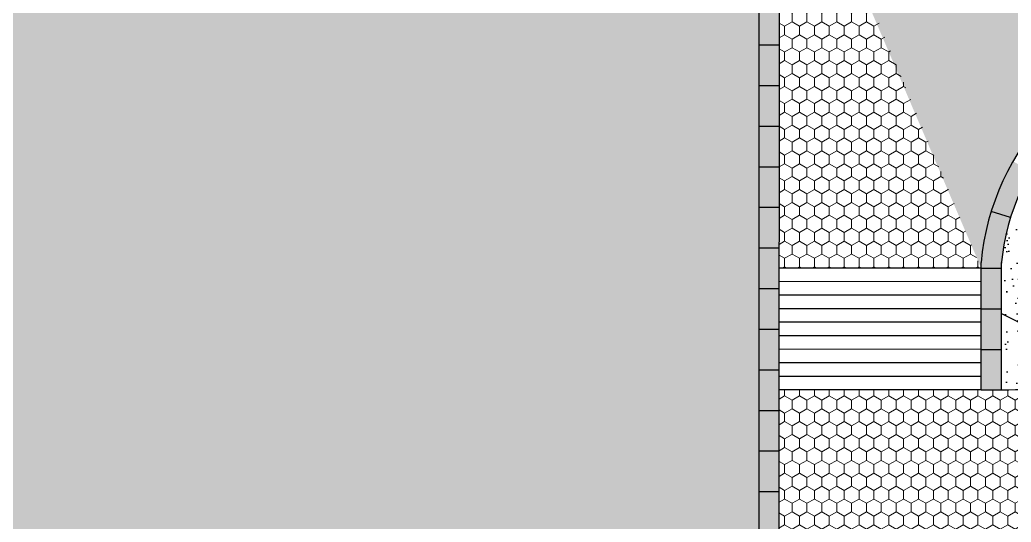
# Model space of a CAD drawing. Header units: millimetres. Extents: x -164772 to 106339, y -135449 to 107526.
# Drawn here: x -98295 to -68969, y -70787 to -55946 of the extents above; entities that cross this region are included whole.
import ezdxf

# ---------------------------------------------------------------- set-up
doc = ezdxf.new("R2010")
doc.units = ezdxf.units.MM
doc.layers.add('graas', color=7, linetype='Continuous', lineweight=25, true_color=0x83f83f)
doc.layers.add('hatch', color=7, linetype='Continuous', lineweight=9, true_color=0x4a4a4a)
doc.layers.add('paving', color=250, linetype='Continuous', lineweight=25)
doc.layers.add('project line', color=250, linetype='Continuous')
pattern_1 = [(127.5, (20086128.24877036, -35164892.04668546), (-734.1198559940135, -24.00046943976064), [0, -579.1200000000001, 0, -647.7, 0, -619.125]), (97.5, (20086128.24877036, -35164892.04668546), (-1075.237650852531, 674.284924707004), [0, -312.42, 0, -521.9699999999999, 0, -200.0249999999999]), (57.49999999999998, (20086128.24877036, -35165360.67668545), (-2.155777017818464, 1186.488555362187), [0, -190.5, 0, -685.8000000000001, 0, -895.3500000000001]), (47.49999999999999, (20086128.24877036, -35165360.67668545), (-334.3939848858243, 1145.334678708446), [0, -95.24999999999999, 0, -449.5799999999999, 0, -514.35])]
pattern_2 = [(90, (0, 0), (-219.9704516, 381), [254, -508]), (210, (0, 0), (-219.9704530418713, -380.9999991675352), [254, -508]), (150, (0, 0), (-439.9409046418711, 8.324647552006501e-07), [-508, 254])]

msp = doc.modelspace()

# ---------------------------------------------------------------- hatches: boundary and pattern name
at = {"layer": 'graas'}
h = msp.add_hatch(dxfattribs=at)
h.set_pattern_fill('AR-SAND', color=256, scale=15, angle=90, style=0)
h.set_pattern_definition(pattern_1)
edge = h.paths.add_edge_path()
edge.add_line((-117541.6754624641, -10484.3650465556), (-120764.0420367754, -10484.3650465556))
edge.add_arc((-120764.042036779, -15884.36504655373), 5399.999999997817, 449.9999999999613, 539.9999999999613)
edge.add_line((-126164.0420367767, -15884.36504655001), (-126164.0420367767, -56458.1640300461))
edge.add_arc((-69884.04130216574, -6884.365332434378), 74999.99999999459, 221.3749601396475, 264.9827554239192)
edge.add_line((-76443.20891168927, -81596.99693023921), (-76432.9826262222, -49483.91005262292))
edge.add_arc((-69884.04261841744, -6884.363285380374), 43100.00000000369, 228.0318661238865, 261.2601923559919, ccw=False)
edge.add_arc((-69884.04261840766, -6884.363285395275), 43099.99999999903, 190.6941902640249, 228.0318661238632, ccw=False)
edge.add_arc((-117541.6754624632, -15884.36504655467), 5399.999999998709, 370.6942259626604, 450.0000000000078)
h.paths.add_polyline_path([(-122660.9038956559, -30732.01980005293), (-125910.9038956559, -30732.01980005293), (-125910.9038956559, -21672.01980005526), (-122660.9038956559, -21672.01980005526)], flags=16)
h.paths.add_polyline_path([(-126161.4625406473, -20867.18276286261), (-126161.4625406473, -18628.4809431531), (-126161.4625406473, -18911.53934928165), (-126161.4625406473, -21328.48094315031)], flags=16)
h = msp.add_hatch(dxfattribs=at)
h.set_pattern_fill('AR-SAND', color=256, scale=15, angle=90, style=0)
h.set_pattern_definition(pattern_1)
edge = h.paths.add_edge_path()
edge.add_line((-126164.0420367767, -56458.16403004616), (-124993.3496268859, -62928.31358708687))
edge.add_arc((-69884.04130208518, -6884.365332509815), 78599.99999999859, 225.4817642141408, 226.2761104554386)
edge.add_line((-124211.0874349966, -63686.93621158363), (-121722.8257800527, -61085.29174383201))
edge.add_arc((-69884.04130219741, -6884.365332397125), 74999.99999999479, 221.3749601396839, 226.2761104555558, ccw=False)
edge = h.paths.add_edge_path()
edge.add_arc((-69884.04130218716, -6884.365332415286), 78599.99999999598, 226.2761104555394, 229.2017144324268)
edge.add_line((-121241.1203702649, -66385.71346499534), (-118888.8877411918, -63660.46087876761))
edge.add_arc((-69884.04130220253, -6884.365332400384), 74999.99999999495, 226.2761104555617, 229.2017144324428, ccw=False)
edge.add_line((-121722.8257800525, -61085.29174383912), (-124211.0874349964, -63686.93621158345))
edge = h.paths.add_edge_path()
edge.add_arc((-69883.8223249398, -6883.745513068936), 78600.61229194402, 229.2018888112227, 264.3925527227457)
edge.add_line((-77564.06564023653, -85108.23090790161), (-76452.71510137989, -112283.0367728753))
edge.add_line((-76452.71510138111, -112283.0367728751), (-76442.94325337006, -81596.99693022807))
edge.add_arc((-69883.81718893748, -6883.737833306617), 75000.62146151064, 229.2018980444936, 264.982828963741, ccw=False)
edge.add_line((-118888.8877411958, -63660.46087876796), (-121241.1203702652, -66385.71346499569))
h = msp.add_hatch(dxfattribs=at)
h.set_pattern_fill('AR-SAND', color=256, scale=15, angle=90, style=0)
h.set_pattern_definition([(127.5, (20086131.42996069, -35164892.85989393), (-734.1198559940135, -24.00046943976064), [0, -579.1200000000001, 0, -647.7, 0, -619.125]), (97.5, (20086131.42996069, -35164892.85989393), (-1075.237650852531, 674.284924707004), [0, -312.42, 0, -521.9699999999999, 0, -200.0249999999999]), (57.49999999999998, (20086131.42996069, -35165361.48989393), (-2.155777017818464, 1186.488555362187), [0, -190.5, 0, -685.8000000000001, 0, -895.3500000000001]), (47.49999999999999, (20086131.42996069, -35165361.48989393), (-334.3939848858243, 1145.334678708446), [0, -95.24999999999999, 0, -449.5799999999999, 0, -514.35])])
edge = h.paths.add_edge_path()
edge.add_line((-58433.0319895654, -58361.26445328812), (-58640.44768326687, -60806.97448639369))
edge.add_arc((-59184.94050035514, -62731.42962282566), 1999.999999999791, 276.10290720375815, 434.2020149211537, ccw=False)
edge.add_line((-58972.3114519895, -64720.09472479527), (-58984.91175197907, -64868.66921090092))
edge.add_arc((-69924.20366108397, -6709.19830168407), 59179.32209744002, 280.6523815043834, 281.6252557353335)
edge.add_line((-57998.9965628067, -64674.54656748702), (-57797.56512964579, -65653.62086145284))
edge.add_arc((-69929.59031754805, -6709.878420486539), 60179.32209743512, 281.6304156695924, 284.1768749982125)
edge.add_line((-55190.70601616688, -65056.39586289595), (-56165.54876002403, -61353.19416685212))
edge.add_arc((-62499.96794344885, -63798.64849372111), 6790.074613444938, 381.1094893187945, 413.2050473103185)
edge = h.paths.add_edge_path()
edge.add_line((-60746.77292645564, -57238.81461712574), (-63976.17284411743, -57173.66233782798))
edge.add_line((-63976.17284411732, -57173.66233782792), (-63613.74181149418, -58927.62789818931))
edge.add_arc((-62897.70378481438, -60795.0564896897), 2000.000000000327, -87.59494548117777, 110.9785865922318, ccw=False)
edge.add_line((-62813.77619645539, -62793.2947537377), (-62276.72697698111, -65392.31567188499))
edge.add_arc((-69924.20366184998, -6709.198301836806), 59179.3220974395, 277.4248384439818, 280.6523815051381)
edge.add_line((-58984.91175197884, -64868.66921090796), (-58972.31145198927, -64720.09472479504))
edge.add_arc((-59184.94050035327, -62731.42962282566), 1999.999999999999, 269.99999999954565, 276.10290720369983, ccw=False)
edge.add_arc((-59184.94050036864, -62731.42962282566), 2000, 90, 270, ccw=False)
edge.add_arc((-59184.94050035607, -62731.42962282566), 2000, 74.20201492113341, 90.00000000037448, ccw=False)
edge.add_line((-58640.44768326711, -60806.97448639381), (-58433.03198956563, -58361.26445329552))
edge.add_arc((-62499.96794346329, -63798.64849371785), 6790.074613444808, 413.2050473101666, 435.0367363575639)
edge = h.paths.add_edge_path()
edge.add_line((-68949.39902616739, -61674.98374489923), (-67855.53814971923, -63042.06213661791))
edge.add_arc((-65945.18766151583, -63634.14406694607), 1999.999999999995, 89.9999999999772, 162.7800313066361, ccw=False)
edge.add_arc((-65945.18766154144, -63634.14406694607), 2000, 274.5497128217678, 449.99999999923625, ccw=False)
edge.add_line((-65786.5395738937, -65627.84183348106), (-65698.81187456676, -65737.48159177614))
edge.add_arc((-69924.20366185278, -6709.198301843791), 59179.32209743979, 274.0943910816085, 277.424838443984)
edge.add_line((-62276.7269769812, -65392.31567189233), (-62813.77619645548, -62793.29475373776))
edge.add_arc((-62897.70378476083, -60795.05648968597), 1999.999999999999, 269.9999999983683, 272.4050545172944, ccw=False)
edge.add_arc((-62897.70378482369, -60795.05648968597), 2000, 110.9449635245559, 270.00000000016934, ccw=False)
edge.add_line((-63612.645819112, -58927.20802484495), (-63975.57114990741, -57170.85033496936))
edge.add_arc((-62499.96794344885, -63798.64849372856), 6790.074613444908, 102.5515356342103, 161.774351124713)
edge = h.paths.add_edge_path()
edge.add_arc((-62499.96794344792, -63798.64849371785), 6790.074613444996, 161.7743511247456, 174.4706600938763)
edge.add_line((-69258.44825391173, -63144.38772825473), (-69256.12455000951, -66879.3887949398))
edge.add_arc((-69893.56269578476, -6703.442764019552), 60179.32209742756, 270.6069061127367, 273.1422870182734)
edge.add_line((-66594.78706477051, -66792.28438575608), (-66649.28272360879, -65797.83559160221))
edge.add_arc((-69924.20367467197, -6709.198302546009), 59179.32209744604, 273.1371386257433, 273.17230825345274, ccw=False)
edge.add_arc((-69924.20366224999, -6709.198301873128), 59179.32209744005, 273.1371386136987, 274.0943910819944)
edge.add_line((-65698.81187456688, -65737.48159177597), (-65786.53957389017, -65627.84183348088))
edge.add_arc((-65945.18766153771, -63634.14406694607), 1999.999999999999, 270.0000000006595, 274.5497128217678, ccw=False)
edge.add_arc((-65945.18766151583, -63634.14406694607), 2000, 162.7800313066361, 270.0000000000228, ccw=False)
edge.add_line((-67855.53814971894, -63042.06213661791), (-68949.3990261671, -61674.98374489196))
h = msp.add_hatch(dxfattribs=at)
h.set_pattern_fill('GRASS,_O', color=256, scale=30, angle=90)
h.set_pattern_definition([(180, (20086128.24877036, -35164892.04668546), (-538.8149999999999, -538.8149999999999), [142.875, -934.755]), (135, (20086128.24877036, -35164892.04668546), (-538.8153672641492, -538.8153672641491), [142.875, -619.1249999999999]), (225, (20086128.24877036, -35164892.04668546), (538.8153672641491, -538.8153672641492), [142.875, -619.1249999999999])])
edge = h.paths.add_edge_path()
edge.add_arc((-121228.3073005046, -68930.59601866869), 1999.999999999994, 269.99999999998374, 395.9824219656813, ccw=False)
edge.add_arc((-121228.3073005055, -68930.59601866869), 2000, 90, 270, ccw=False)
edge.add_arc((-121228.3073005083, -68930.59601866869), 2000, 424.8009575196567, 449.9999999999186, ccw=False)
edge.add_arc((-69884.04130216994, -6884.365332427858), 78599.99999999686, 225.4817642142263, 230.0288919652892, ccw=False)
edge.add_line((-124993.349626886, -62928.3135870867), (-125320.0028408029, -72874.11171293231))
edge.add_arc((-123826.8641871091, -74204.7269694381), 1999.999999999961, 89.99999999995123, 138.2940698783971, ccw=False)
edge.add_arc((-123826.8641871072, -74204.7269694381), 2000, -90, 90, ccw=False)
edge.add_arc((-123826.8641871081, -74204.7269694381), 2000, 217.9437131259299, 270.0000000000228, ccw=False)
edge.add_line((-125404.0945745509, -75434.50105638518), (-126164.0420367766, -98573.05816700724))
edge.add_line((-126164.0420367767, -98573.05816700724), (-126164.0420367803, -78943.73527941976))
edge.add_line((-126164.0420367804, -78943.73527941988), (-126764.0420367753, -78742.50974099468))
edge.add_line((-126764.0420367753, -78742.50974099427), (-126764.0420367753, -98692.12925482147))
edge.add_arc((-69884.04130218018, -6884.365332422271), 107999.9999999942, 238.219489196425, 248.0028660197085)
edge.add_arc((-69884.04130213454, -6884.365332444157), 107999.9999999911, 248.0028660196817, 255.7523594206081)
edge.add_line((-96464.28636620128, -111562.398234921), (-95524.54629835136, -109961.6133622261))
edge.add_arc((-93956.07717189546, -108720.6844362374), 1999.999999999985, 90.00000000004559, 218.3500599600858, ccw=False)
edge.add_arc((-93956.07717189733, -108720.6844362374), 2000, -90, 90, ccw=False)
edge.add_arc((-93956.07717189546, -108720.6844362374), 2000, 218.3500599600858, 269.9999999999544, ccw=False)
edge.add_line((-95524.54629835142, -109961.6133622261), (-96464.2863661977, -111562.3982349138))
edge.add_arc((-69884.04130215364, -6884.365332429721), 107999.9999999915, 255.7523594206209, 258.2462911888987)
edge.add_arc((-69884.0413022044, -6884.365332744508), 107999.999999673, 258.2462911888911, 266.8313527590149)
edge.add_line((-75853.756531935, -114719.2506899666), (-75853.01352968258, -112386.038325909))
edge.add_line((-75853.01352968234, -112386.038325909), (-76453.01349926738, -112385.8472583016))
edge.add_line((-76453.01349926768, -112385.8472583019), (-77463.16685357333, -87591.34142727307))
edge.add_line((-77463.16685357298, -87591.34142727307), (-77629.30253026108, -85182.46726584075))
edge.add_line((-77629.3025302615, -85182.46726584058), (-79433.62670526802, -84902.0903609564))
edge.add_arc((-69884.04130197343, -6884.365332444157), 78599.99999999696, 261.7296846279803, 263.0215512914193, ccw=False)
edge.add_arc((-82537.31815223936, -86145.17387894024), 1999.99999999999, 269.9999999999479, 407.6553780992538, ccw=False)
edge.add_arc((-82537.3181522375, -86145.17387894024), 2000, 114.20417884067149, 269.99999999989575, ccw=False)
edge.add_arc((-69884.04130213548, -6884.365332429721), 78599.99999999642, 253.5058585879762, 260.12987231127914, ccw=False)
edge.add_arc((-94049.10739409579, -83011.83976367624), 2000.000000000019, 269.999999999956, 382.3944315222171, ccw=False)
edge.add_arc((-94049.10739409951, -83011.83976367624), 2000, 122.38367569656069, 270.00000000006185, ccw=False)
edge.add_arc((-69884.04130216714, -6884.365332425996), 78599.99999999622, 230.7544875197756, 251.2722486306865, ccw=False)
edge = h.paths.add_edge_path(flags=16)
edge.add_arc((-97956.94788991036, -95528.09531157273), 2000, 90, 450)
edge = h.paths.add_edge_path(flags=16)
edge.add_arc((-97956.94788991036, -95528.09531157273), 1500, 90, 450)
edge = h.paths.add_edge_path(flags=0)
edge.add_arc((-97962.63492572708, -95495.9646152169), 165.8821395794803, 90, 450)
edge = h.paths.add_edge_path(flags=16)
edge.add_arc((-113460.5711527656, -100219.0064150784), 2000, 90, 450)
edge = h.paths.add_edge_path(flags=16)
edge.add_arc((-113460.5711527656, -100219.0064150784), 1500, 90, 450)
edge = h.paths.add_edge_path(flags=16)
edge.add_arc((-108778.3414920781, -85150.12496940508), 2000, 90, 450)
edge = h.paths.add_edge_path(flags=16)
edge.add_arc((-108778.3414920781, -85150.12496940508), 1500, 90, 450)
edge = h.paths.add_edge_path(flags=16)
edge.add_arc((-95006.4819048129, -99140.88083017892), 2000, 90, 450)
edge = h.paths.add_edge_path(flags=0)
edge.add_arc((-113466.2581885823, -100186.8757187225), 165.8821395794803, 90, 450)
edge = h.paths.add_edge_path(flags=16)
edge.add_arc((-94292.46156073017, -92353.9627289576), 2000, 90, 450)
edge = h.paths.add_edge_path(flags=16)
edge.add_arc((-95006.4819048129, -99140.88083017892), 1500, 90, 450)
edge = h.paths.add_edge_path(flags=16)
edge.add_arc((-94292.46156073017, -92353.9627289576), 1500, 90, 450)
edge = h.paths.add_edge_path(flags=16)
edge.add_arc((-101121.16459497, -106329.60823075), 2000, 90, 450)
edge = h.paths.add_edge_path(flags=0)
edge.add_arc((-108784.0285278943, -85117.9942730525), 165.8821395758423, 90, 450)
edge = h.paths.add_edge_path(flags=16)
edge.add_arc((-101121.16459497, -106329.60823075), 1500, 90, 450)
edge = h.paths.add_edge_path(flags=0)
edge.add_arc((-95012.16894062962, -99108.75013382263), 165.8821395794803, 90, 450)
edge = h.paths.add_edge_path(flags=0)
edge.add_arc((-94298.14859654689, -92321.83203260177), 165.8821395794803, 90, 450)
edge = h.paths.add_edge_path(flags=0)
edge.add_arc((-101126.8516307867, -106297.4775343942), 165.8821395794803, 90, 450)
edge = h.paths.add_edge_path(flags=16)
edge.add_arc((-115242.9113886755, -85153.3469664794), 2000, 90, 450)
edge = h.paths.add_edge_path(flags=16)
edge.add_arc((-115242.9113886755, -85153.3469664794), 1500, 90, 450)
edge = h.paths.add_edge_path(flags=0)
edge.add_line((-115248.5984838058, -85287.0984096955), (-115248.5978902186, -85287.0984096955))
edge.add_arc((-115248.5992229951, -85121.2162701217), 165.8821395793774, 270.000460341731, 449.9997241966443)
edge.add_arc((-115248.5973559369, -85121.21627011984), 165.8821395792839, 90.0003690795975, 269.9996104334512)
edge = h.paths.add_edge_path(flags=16)
edge.add_arc((-89115.83365178369, -96015.32955619782), 2000, 90, 450)
edge = h.paths.add_edge_path(flags=16)
edge.add_arc((-89115.83365178369, -96015.32955619782), 1500, 90, 450)
edge = h.paths.add_edge_path(flags=16)
edge.add_arc((-121133.5596417047, -88278.8982404605), 2000, 90, 450)
edge = h.paths.add_edge_path(flags=16)
edge.add_arc((-121133.5596417047, -88278.8982404605), 1500, 90, 450)
edge = h.paths.add_edge_path(flags=16)
edge.add_arc((-108562.2301454132, -77665.06529422659), 2000, 90, 450)
edge = h.paths.add_edge_path(flags=16)
edge.add_arc((-108562.2301454132, -77665.06529422659), 1500, 90, 450)
edge = h.paths.add_edge_path(flags=0)
edge.add_arc((-89121.52068760041, -95983.19885984198), 165.8821395794803, 90, 450)
edge = h.paths.add_edge_path(flags=16)
edge.add_arc((-114627.4487064004, -78941.12021015487), 2000, 90, 450)
edge = h.paths.add_edge_path(flags=0)
edge.add_arc((-121139.2466775214, -88246.76754410421), 165.8821395794803, 90, 450)
edge = h.paths.add_edge_path(flags=16)
edge.add_arc((-114627.4487064004, -78941.12021015487), 1500, 90, 450)
edge = h.paths.add_edge_path(flags=0)
edge.add_arc((-108567.9171812299, -77632.93459787076), 165.8821395794803, 90, 450)
edge = h.paths.add_edge_path(flags=16)
edge.add_arc((-120419.539297622, -81491.98013923918), 2000, 90, 450)
edge = h.paths.add_edge_path(flags=0)
edge.add_arc((-114633.1357422171, -78908.98951380276), 165.8821395758423, 90, 450)
edge = h.paths.add_edge_path(flags=16)
edge.add_arc((-120419.539297622, -81491.98013923918), 1500, 90, 450)
edge = h.paths.add_edge_path(flags=0)
edge.add_arc((-120425.2263334387, -81459.84944288335), 165.8821395794803, 90, 450)
edge = h.paths.add_edge_path(flags=16)
edge.add_arc((-84506.20719003193, -110826.1975690699), 2000, 90, 450)
edge = h.paths.add_edge_path(flags=16)
edge.add_arc((-84506.20719003193, -110826.1975690699), 1500, 90, 450)
edge = h.paths.add_edge_path(flags=0)
edge.add_arc((-84511.89422584865, -110794.0668727136), 165.8821395794803, 90, 450)
at = {"layer": 'hatch'}
h = msp.add_hatch(dxfattribs=at)
h.set_pattern_fill('HONEY', color=256, scale=80, angle=90, style=0)
h.set_pattern_definition(pattern_2)
edge = h.paths.add_edge_path()
edge.add_arc((-69881.46312228095, -6884.363285387852), 42441.50304751306, 261.6878146805705, 277.1338432271546)
edge.add_line((-64610.75465266201, -48997.31631839597), (-48705.88949968367, -59155.61450420735))
edge.add_line((-48705.88949968367, -59155.61450420735), (-48713.70915101848, -59158.78168932474))
edge.add_arc((-69949.98310074795, -6716.047609711204), 56579.32209750323, 287.93186955487465, 292.04510033798374, ccw=False)
edge.add_arc((-69949.98310080286, -6716.047609737565), 56579.32209749506, 284.76931639378773, 287.9318695549358, ccw=False)
edge.add_line((-55526.33202828587, -61425.9916670145), (-55594.2256800724, -61168.07941600792))
edge.add_arc((-62493.14896465513, -63788.55099189078), 7379.838329297447, 20.79866789771766, 176.0636661298444)
edge.add_line((-69855.57786148721, -63281.94018894662), (-76017.08878788739, -48880.02113978528))
h = msp.add_hatch(dxfattribs=at)
h.set_pattern_fill('HONEY', color=256, scale=80, angle=90, style=0)
h.set_pattern_definition(pattern_2)
h.paths.add_polyline_path([(-75830.238165424, -48965.9753681649), (-75834.79642144011, -63280.03613045668), (-69858.96398208877, -63281.93911064784)])
h = msp.add_hatch(dxfattribs=at)
h.set_pattern_fill('HONEY', color=256, scale=80, angle=90, style=0)
h.set_pattern_definition(pattern_2)
h.paths.add_polyline_path([(-66649.54838190349, -65794.21038027848), (-66595.0527230653, -66788.65917442502, -0.01355610824650031), (-69856.38822860531, -66879.12800355857), (-75835.60679122646, -66877.22394507048), (-75836.51470413504, -69728.29692321872), (-75837.99562998142, -74378.77343108314), (-69859.61327858437, -74380.67722329307, 0.01361902585042579), (-66184.54565503848, -74279.68263355452), (-66129.82788866646, -75278.1844949354, 0.03701842010442587), (-56084.45210963515, -73978.01572838235), (-56285.96809050049, -72998.53048325186), (-57797.83078792952, -65649.99565012143), (-57999.26222110148, -64670.92135615549, -0.03689967501380997)])
at = {"layer": 'project line'}
h = msp.add_hatch(color=256, dxfattribs=at)
h.set_gradient(color1=(87, 85, 98), rotation=129.99999999999997, one_color=1, tint=1)
h.paths.add_polyline_path([(-76432.3138062449, -55483.90974839679), (-76432.69594147781, -56683.90968755209), (-75832.69597190179, -56684.10075516715), (-75832.31383666888, -55484.10081601139)])
h = msp.add_hatch(color=256, dxfattribs=at)
h.set_gradient(color1=(87, 85, 98), rotation=129.99999999999997, one_color=1, tint=1)
h.paths.add_polyline_path([(-76432.69594147408, -56683.90968755209), (-76433.078076707, -57883.90962670786), (-75833.07810713098, -57884.10069432245), (-75832.69597189807, -56684.10075516715)])
h = msp.add_hatch(color=256, dxfattribs=at)
h.set_gradient(color1=(87, 85, 98), rotation=129.99999999999997, one_color=1, tint=1)
h.paths.add_polyline_path([(-76433.07807670327, -57883.90962670786), (-76433.46021193618, -59083.90956586316), (-75833.46024236016, -59084.10063347821), (-75833.07810712725, -57884.10069432245)])
h = msp.add_hatch(color=256, dxfattribs=at)
h.set_gradient(color1=(87, 85, 98), rotation=129.99999999999997, one_color=1, tint=1)
h.paths.add_polyline_path([(-76433.46021193246, -59083.90956586316), (-76433.84234716537, -60283.90950501892), (-75833.84237758981, -60284.10057263351), (-75833.46024235644, -59084.10063347821)])
h = msp.add_hatch(color=256, dxfattribs=at)
h.set_gradient(color1=(87, 85, 98), rotation=129.99999999999997, one_color=1, tint=1)
h.paths.add_polyline_path([(-76433.8423471621, -60283.90950501892), (-76434.22448239502, -61483.90944417422), (-75834.224512819, -61484.10051178928), (-75833.84237758609, -60284.10057263351)])
h = msp.add_hatch(color=256, dxfattribs=at)
h.set_gradient(color1=(87, 85, 98), rotation=90.00000000000003, one_color=1, tint=1, name='INVCURVED')
h.paths.add_polyline_path([(-69560.1982091994, -61612.6929045063), (-68987.02711628265, -61790.10456772098, -0.05502290053888259), (-68392.97966961497, -60423.72543650396), (-68913.65819237595, -60125.57467609127, 0.0550229005389339)])
h = msp.add_hatch(color=256, dxfattribs=at)
h.set_gradient(color1=(87, 85, 98), rotation=129.99999999999997, one_color=1, tint=1)
h.paths.add_polyline_path([(-76434.22448243134, -61483.90944417422), (-76434.60661766425, -62683.90938332998), (-75834.60664808823, -62684.10045094458), (-75834.22451285532, -61484.10051178928)])
h = msp.add_hatch(color=256, dxfattribs=at)
h.set_gradient(color1=(87, 85, 98), rotation=90.00000000000003, one_color=1, tint=1, name='INVCURVED')
h.paths.add_polyline_path([(-69560.1982091994, -61612.6929045063, 0.05197116159364994), (-69859.06758951563, -63115.40529999784), (-69858.96398171019, -63281.93911064971), (-69258.96406900678, -63281.61215113891), (-69259.04994812123, -63143.57451979067, -0.0509611655948261), (-68987.02711628265, -61790.10456772098)])
h = msp.add_hatch(color=256, dxfattribs=at)
h.set_gradient(color1=(87, 85, 98), rotation=129.99999999999997, one_color=1, tint=1)
h.paths.add_polyline_path([(-76434.60661762048, -62683.90938332998), (-76434.98875285339, -63883.90932248528), (-75834.98878327737, -63884.10039010034), (-75834.60664804446, -62684.10045094458)])
h = msp.add_hatch(color=256, dxfattribs=at)
h.set_gradient(color1=(87, 85, 98), rotation=90.00000000000003, one_color=1, tint=1, name='INVCURVED')
h.paths.add_polyline_path([(-69858.96398171019, -63281.93911064971), (-69858.21741020241, -64481.93940923778), (-69258.21750710653, -64481.59700770392), (-69258.96406900678, -63281.61215113891)])
h = msp.add_hatch(color=256, dxfattribs=at)
h.set_gradient(color1=(87, 85, 98), rotation=129.99999999999997, one_color=1, tint=1)
h.paths.add_polyline_path([(-76434.98875284966, -63883.90932248528), (-76435.37088808257, -65083.90926164105), (-75835.37091850702, -65084.10032925564), (-75834.98878327364, -63884.10039010034)])
h = msp.add_hatch(color=256, dxfattribs=at)
h.set_gradient(color1=(87, 85, 98), rotation=90.00000000000003, one_color=1, tint=1, name='INVCURVED')
h.paths.add_polyline_path([(-69858.21741020241, -64481.93940923778), (-69857.47083869511, -65681.93970782911), (-69257.47094520582, -65681.58186426475), (-69258.21750710653, -64481.59700770392)])
h = msp.add_hatch(color=256, dxfattribs=at)
h.set_gradient(color1=(87, 85, 98), rotation=129.99999999999997, one_color=1, tint=1)
h.paths.add_polyline_path([(-76435.37088807931, -65083.90926164105), (-76435.75302331222, -66283.90920079635), (-75835.7530537362, -66284.1002684114), (-75835.3709185033, -65084.10032925564)])
h = msp.add_hatch(color=256, dxfattribs=at)
h.set_gradient(color1=(87, 85, 98), rotation=90.00000000000003, one_color=1, tint=1, name='INVCURVED')
h.paths.add_polyline_path([(-69857.47083869511, -65681.93970782911), (-69856.72426718734, -66881.94000641718), (-69256.72624421799, -66878.57558645956), (-69257.47094520582, -65681.58186426475)])
h = msp.add_hatch(color=256, dxfattribs=at)
h.set_gradient(color1=(87, 85, 98), rotation=129.99999999999997, one_color=1, tint=1)
h.paths.add_polyline_path([(-76435.7530233085, -66283.90920079635), (-76436.13515854141, -67483.90913995211), (-75836.13518896539, -67484.1002075667), (-75835.75305373248, -66284.1002684114)])
h = msp.add_hatch(color=256, dxfattribs=at)
h.set_gradient(color1=(87, 85, 98), rotation=129.99999999999997, one_color=1, tint=1)
h.paths.add_polyline_path([(-76436.13515853768, -67483.90913995211), (-76436.5172937706, -68683.90907910741), (-75836.51732419457, -68684.10014672247), (-75836.13518896166, -67484.1002075667)])
h = msp.add_hatch(color=256, dxfattribs=at)
h.set_gradient(color1=(87, 85, 98), rotation=129.99999999999997, one_color=1, tint=1)
h.paths.add_polyline_path([(-76436.51729376687, -68683.90907910741), (-76436.89942899978, -69883.90901826318), (-75836.89945942422, -69884.10008587777), (-75836.51732419085, -68684.10014672247)])
h = msp.add_hatch(color=256, dxfattribs=at)
h.set_gradient(color1=(87, 85, 98), rotation=129.99999999999997, one_color=1, tint=1)
h.paths.add_polyline_path([(-76436.89942899652, -69883.90901826318), (-76437.28156422943, -71083.90895741848), (-75837.28159465341, -71084.10002503353), (-75836.8994594205, -69884.10008587777)])

# ---------------------------------------------------------------- linework, layer by layer
at = {"layer": 'paving'}
for p, q in [((-75830.23816542214, -48965.97536816863), (-75836.85074005023, -69731.10892607314)), ((-69855.57786148721, -63281.94018894662), (-75834.79642144198, -63280.03613045109)), ((-69856.72426718734, -66881.94000641718), (-69859.06758951563, -63115.40529999598)), ((-69256.72438330557, -66881.5667208293), (-69259.06770563433, -63115.03201440811)), ((-69855.70523989834, -63681.94016866661), (-75834.92379985264, -63680.03611017061)), ((-69855.83261830946, -64081.94014838613), (-75835.05117826376, -64080.03608989059)), ((-69855.95999672059, -64481.94012810425), (-75835.17855667489, -64480.03606960825)), ((-69856.08737513125, -64881.94010782191), (-75835.30593508601, -64880.03604932637)), ((-69856.2147535433, -65281.94008754189), (-75835.4333134976, -65280.03602904589)), ((-69856.34213195443, -65681.94006726141), (-75835.56069190873, -65680.03600876588)), ((-69856.46951036509, -66081.94004697954), (-75835.68807031985, -66080.03598848353)), ((-69856.59688877621, -66481.9400266972), (-75835.81544873051, -66480.03596820166)), ((-69856.72426718734, -66881.94000641718), (-75835.94282714164, -66880.03594792118)), ((-75836.85074005023, -69731.10892607314), (-75840.00643531447, -79640.77911086516))]:
    msp.add_line(p, q, dxfattribs=at)
for centre, radius, start, end in [((-62500.56963765556, -63797.83528525564), 7390.074613446566, 20.84552980374597, 174.7015226059788), ((-62500.56963765556, -63797.83528525564), 6790.074613446566, 20.84552980374597, 174.7015226059788), ((-69894.16438984897, -6702.629555519163), 60179.32209744686, 270.0356461500967, 273.1422870180467)]:
    msp.add_arc(centre, radius, start, end, dxfattribs=at)
at = {"layer": 'project line'}
for p, q in [((-76430.40313009432, -49483.9100526189), (-76450.43400314012, -112385.8472582912)), ((-76432.69594147036, -56683.90968755209), (-75832.69597189248, -56684.10075516715)), ((-76433.07807669954, -57883.90962670786), (-75833.07810712166, -57884.10069432245)), ((-76433.46021192873, -59083.90956586316), (-75833.46024235131, -59084.10063347821)), ((-76433.84234715838, -60283.90950501892), (-75833.8423775805, -60284.10057263351)), ((-76434.22448238757, -61483.90944417422), (-75834.22451280968, -61484.10051178928)), ((-68987.02711628172, -61790.10456772098), (-69560.1982091994, -61612.6929045063)), ((-76434.60661761675, -62683.90938332998), (-75834.60664803887, -62684.10045094458)), ((-69858.96398170925, -63281.93911064971), (-69258.9640690077, -63281.61215113891)), ((-76434.98875284594, -63883.90932248528), (-75834.98878326852, -63884.10039010034)), ((-69858.21741020335, -64481.93940923778), (-69258.2175071056, -64481.59700770392)), ((-69258.12944804998, -64623.13856421733), (-67901.45227313256, -65309.92617879804)), ((-76435.37088807559, -65083.90926164105), (-75835.3709184977, -65084.10032925564)), ((-69857.47083869325, -65681.93970782911), (-69257.47094520768, -65681.58186426475)), ((-76435.75302330477, -66283.90920079635), (-75835.75305372689, -66284.1002684114)), ((-69856.72426697965, -66881.94000641718), (-69256.72624421892, -66878.57558645956)), ((-76436.13515853396, -67483.90913995211), (-75836.13518895608, -67484.1002075667)), ((-76436.51729376314, -68683.90907910741), (-75836.51732418573, -68684.10014672247)), ((-76436.8994289928, -69883.90901826318), (-75836.89945941491, -69884.10008587777))]:
    msp.add_line(p, q, dxfattribs=at)
for radius, start, end in [(75000, 221.3749601395042, 264.9827554237867), (78600.00000000006, 225.4817642142922, 264.3924747089715)]:
    msp.add_arc((-69881.46180604052, -6884.365332415286), radius, start, end, dxfattribs=at)

doc.saveas('drawing.dxf')
